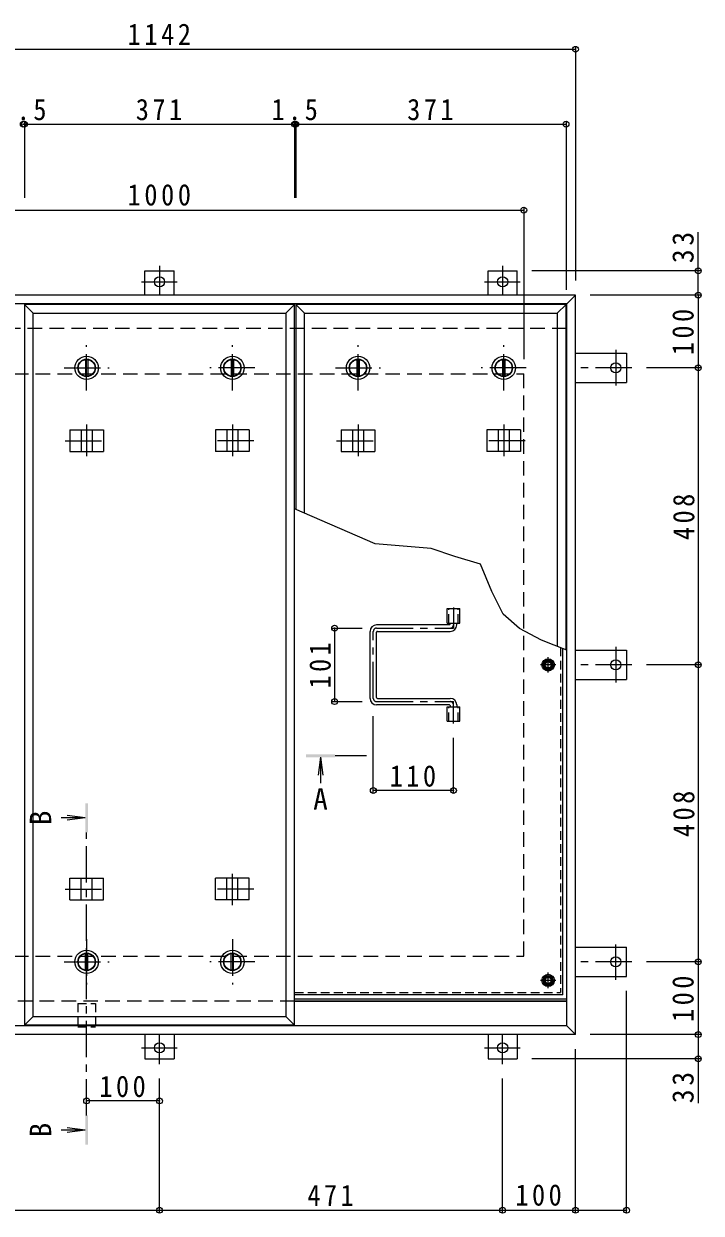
# Model space of a CAD drawing. Units: millimetres at full size, sheet at 1:10. Extents: x -2620 to 2719, y -1962 to 1752.
# Drawn here: x -1482 to -552, y -220 to 1414 of the extents above; entities that cross this region are included whole.
import ezdxf
from ezdxf.enums import TextEntityAlignment as Align

# ---------------------------------------------------------------- set-up
doc = ezdxf.new("R2010")
doc.units = ezdxf.units.MM
doc.header["$LTSCALE"] = 10
doc.header["$PDMODE"] = 32
doc.header["$PDSIZE"] = 8
for name, pattern in [('CHAIN1', [8, 5, -1, 1, -1]), ('DASHED1', [1.8, 1.2, -0.6]), ('DASHED2', [3, 2, -1])]:
    doc.linetypes.add(name, pattern=pattern)
for name, color, linetype, lineweight in [('0-1_躯体', 2, 'DASHED2', 9), ('0-2_仕上', 3, 'Continuous', 9), ('0-3_建具', 4, 'Continuous', 9), ('0-5_寸法', 7, 'DASHED1', 9), ('0-6_ハッチ', 6, 'Continuous', 9), ('0-7', 5, 'Continuous', 5), ('0-A', 3, 'CHAIN1', 9), ('0-B', 2, 'Continuous', 9), ('0-C', 2, 'Continuous', 9), ('0-E', 3, 'Continuous', 9), ('0-F', 7, 'Continuous', 9)]:
    doc.layers.add(name, color=color, linetype=linetype, lineweight=lineweight)
doc.styles.add('ＭＳ ゴシック', font='')
doc.styles.get('ＭＳ ゴシック').set_extended_font_data('MS Gothic')

msp = doc.modelspace()

# ---------------------------------------------------------------- linework, layer by layer
at = {"layer": '0-1_躯体'}
for p, q in [((-736.53, 995.44), (-1854.53, 995.44)), ((-1795.53, 933.44), (-795.53, 933.44)), ((-795.53, 133.44), (-795.53, 933.44)), ((-1795.53, 133.44), (-795.53, 133.44)), ((-1110.03, 71.44), (-1854.53, 71.44))]:
    msp.add_line(p, q, dxfattribs=at)
at = {"layer": '0-1_躯体', "linetype": 'Continuous'}
msp.add_line((-736.53, 71.44), (-1110.03, 71.44), dxfattribs=at)
at = {"layer": '0-2_仕上'}
for p, q in [((-1469.03, 1016.44), (-1481.03, 1028.44)), ((-1110.03, 1028.44), (-1481.03, 1028.44)), ((-1481.03, 1028.44), (-1481.03, 38.44)), ((-1469.03, 1016.44), (-1122.03, 1016.44)), ((-1469.03, 50.44), (-1469.03, 1016.44)), ((-1122.03, 1016.44), (-1110.03, 1028.44)), ((-1122.03, 1016.44), (-1122.03, 50.44)), ((-1110.03, 38.44), (-1110.03, 1028.44)), ((-1096.53, 1016.44), (-1108.53, 1028.44)), ((-737.53, 1028.44), (-1108.53, 1028.44)), ((-1108.53, 1028.44), (-1108.53, 747.2)), ((-1096.53, 741.96), (-1096.53, 1016.44)), ((-749.53, 1016.44), (-737.53, 1028.44)), ((-737.53, 554.21), (-737.53, 1028.44)), ((-900.68, 590.94), (-900.68, 610.94)), ((-900.68, 610.94), (-883.38, 610.94)), ((-883.38, 590.94), (-883.38, 610.94)), ((-900.68, 590.94), (-883.38, 590.94)), ((-900.68, 455.94), (-900.68, 475.94)), ((-900.68, 475.94), (-883.38, 475.94)), ((-883.38, 455.94), (-883.38, 475.94)), ((-900.68, 455.94), (-883.38, 455.94)), ((-1469.03, 50.44), (-1481.03, 38.44)), ((-1469.03, 50.44), (-1122.03, 50.44)), ((-1122.03, 50.44), (-1110.03, 38.44)), ((-1110.03, 38.44), (-1481.03, 38.44))]:
    msp.add_line(p, q, dxfattribs=at)
at = {"layer": '0-2_仕上', "linetype": 'DASHED1'}
for p, q in [((-898.38, 590.94), (-898.38, 610.94)), ((-885.68, 590.94), (-885.68, 610.94)), ((-898.38, 455.94), (-898.38, 475.94)), ((-885.68, 455.94), (-885.68, 475.94))]:
    msp.add_line(p, q, dxfattribs=at)
at = {"layer": '0-2_仕上', "color": 4, "linetype": 'CHAIN1'}
for p, q in [((-1011.53, 408.56), (-1054.53, 408.56)), ((-1395.53, -85.65), (-1395.53, 303.2))]:
    msp.add_line(p, q, dxfattribs=at)
at = {"layer": '0-2_仕上', "color": 4}
for p, q in [((-1074.53, 406.56), (-1077.8, 381.77)), ((-1074.53, 406.56), (-1074.53, 370.96)), ((-1074.53, 406.56), (-1071.27, 381.77)), ((-1397.53, 323.2), (-1430.3, 323.2)), ((-1397.53, 323.2), (-1422.32, 326.46)), ((-1397.53, 323.2), (-1422.32, 319.94)), ((-1397.53, -105.65), (-1430.3, -105.65)), ((-1397.53, -105.65), (-1422.32, -102.38)), ((-1397.53, -105.65), (-1422.32, -108.91))]:
    msp.add_line(p, q, dxfattribs=at)
at = {"layer": '0-2_仕上'}
msp.add_lwpolyline([(-1096.53, 1016.44), (-749.53, 1016.44), (-749.53, 558.86)], dxfattribs=at)
at = {"layer": '0-2_仕上', "color": 4}
for points in [[(-1094.53, 406.56), (-1094.53, 410.56), (-1054.53, 406.56), (-1054.53, 410.56)], [(-1393.53, 343.2), (-1397.53, 343.2), (-1393.53, 303.2), (-1397.53, 303.2)], [(-1397.53, -125.65), (-1393.53, -125.65), (-1397.53, -85.65), (-1393.53, -85.65)]]:
    msp.add_solid(points, dxfattribs=at)
at = {"layer": '0-3_建具', "color": 2}
for p, q in [((-724.53, 1041.44), (-1866.53, 1041.44)), ((-724.53, 25.44), (-724.53, 1041.44)), ((-736.53, 37.44), (-736.53, 1029.44)), ((-736.53, 71.44), (-1110.03, 71.44)), ((-736.53, 37.44), (-1854.53, 37.44)), ((-724.53, 25.44), (-736.53, 37.44)), ((-724.53, 25.44), (-1866.53, 25.44))]:
    msp.add_line(p, q, dxfattribs=at)
at = {"layer": '0-3_建具'}
for p, q in [((-1418.62, 856.44), (-1372.45, 856.44)), ((-1418.62, 856.44), (-1418.62, 826.44)), ((-1403.03, 856.44), (-1403.03, 826.44)), ((-1388.03, 856.44), (-1388.03, 826.44)), ((-1372.45, 856.44), (-1372.45, 826.44)), ((-1172.45, 856.44), (-1218.62, 856.44)), ((-1218.62, 856.44), (-1218.62, 826.44)), ((-1203.03, 856.44), (-1203.03, 826.44)), ((-1188.03, 856.44), (-1188.03, 826.44)), ((-1172.45, 856.44), (-1172.45, 826.44)), ((-1046.12, 856.44), (-999.95, 856.44)), ((-1046.12, 856.44), (-1046.12, 826.44)), ((-1030.53, 856.44), (-1030.53, 826.44)), ((-1015.53, 856.44), (-1015.53, 826.44)), ((-999.95, 856.44), (-999.95, 826.44)), ((-799.95, 856.44), (-846.12, 856.44)), ((-846.12, 856.44), (-846.12, 826.44)), ((-830.53, 856.44), (-830.53, 826.44)), ((-815.53, 856.44), (-815.53, 826.44)), ((-799.95, 856.44), (-799.95, 826.44)), ((-1418.62, 826.44), (-1372.45, 826.44)), ((-1172.45, 826.44), (-1218.62, 826.44)), ((-1046.12, 826.44), (-999.95, 826.44)), ((-799.95, 826.44), (-846.12, 826.44)), ((-1418.62, 210.44), (-1418.62, 240.44)), ((-1418.62, 240.44), (-1372.45, 240.44)), ((-1403.03, 210.44), (-1403.03, 240.44)), ((-1388.03, 210.44), (-1388.03, 240.44)), ((-1372.45, 210.44), (-1372.45, 240.44)), ((-1218.62, 210.44), (-1218.62, 240.44)), ((-1172.45, 240.44), (-1218.62, 240.44)), ((-1203.03, 210.44), (-1203.03, 240.44)), ((-1188.03, 210.44), (-1188.03, 240.44)), ((-1172.45, 210.44), (-1172.45, 240.44)), ((-1418.62, 210.44), (-1372.45, 210.44)), ((-1172.45, 210.44), (-1218.62, 210.44))]:
    msp.add_line(p, q, dxfattribs=at)
at = {"layer": '0-3_建具', "linetype": 'CHAIN1'}
for p, q in [((-1395.53, 863.56), (-1395.53, 820.32)), ((-1195.53, 863.56), (-1195.53, 820.32)), ((-1023.03, 863.56), (-1023.03, 820.32)), ((-823.03, 863.56), (-823.03, 820.32)), ((-1424.94, 841.44), (-1366.12, 841.44)), ((-1166.12, 841.44), (-1224.94, 841.44)), ((-1052.44, 841.44), (-993.62, 841.44)), ((-793.62, 841.44), (-852.44, 841.44)), ((-1195.53, 203.32), (-1195.53, 246.56)), ((-1424.94, 225.44), (-1366.12, 225.44)), ((-1166.12, 225.44), (-1224.94, 225.44))]:
    msp.add_line(p, q, dxfattribs=at)
at = {"layer": '0-3_建具', "color": 2}
msp.add_lwpolyline([(-724.53, 1041.44), (-736.53, 1029.44), (-1854.53, 1029.44)], dxfattribs=at)
at = {"layer": '0-5_寸法'}
for p, q in [((-1407.83, 68.24), (-1407.83, 36.24)), ((-1407.83, 68.24), (-1383.23, 68.24)), ((-1383.23, 68.24), (-1383.23, 36.24)), ((-1407.83, 36.24), (-1383.23, 36.24))]:
    msp.add_line(p, q, dxfattribs=at)
at = {"layer": '0-5_寸法', "linetype": 'Continuous'}
for points in [[(-855.05, 671.77), (-890.01, 682.46), (-922.57, 693.26), (-999.42, 699.5), (-1110.03, 747.86)], [(-736.53, 553.82), (-771.08, 567.2), (-801.31, 583.62), (-823.88, 602.86), (-839.23, 634.31), (-855.05, 671.77)]]:
    msp.add_lwpolyline(points, dxfattribs=at)
at = {"layer": '0-6_ハッチ', "linetype": 'CHAIN1'}
for p, q in [((-892.03, 612.32), (-892.03, 583.94)), ((-1002.03, 487.45), (-1002.03, 579.43)), ((-997.52, 583.94), (-892.03, 583.94)), ((-997.52, 482.94), (-892.03, 482.94)), ((-892.03, 453.05), (-892.03, 482.94))]:
    msp.add_line(p, q, dxfattribs=at)
at = {"layer": '0-6_ハッチ'}
for p, q in [((-897.53, 588.44), (-997.53, 588.44)), ((-896.53, 589.44), (-896.53, 590.94)), ((-887.53, 588.44), (-887.53, 590.94)), ((-1006.53, 487.44), (-1006.53, 579.44)), ((-997.53, 488.44), (-997.53, 578.44)), ((-996.53, 579.44), (-896.53, 579.44)), ((-897.53, 478.44), (-997.53, 478.44)), ((-996.53, 487.44), (-896.53, 487.44)), ((-896.53, 477.44), (-896.53, 475.94)), ((-887.53, 478.44), (-887.53, 475.94)), ((-1110.03, 74.44), (-736.53, 74.44)), ((-1110.03, 71.44), (-736.53, 71.44))]:
    msp.add_line(p, q, dxfattribs=at)
for centre, radius, start, end in [((-997.53, 579.44), 9, 90, 180), ((-897.53, 589.44), 1, 270, 0), ((-896.53, 588.44), 9, 270, 0), ((-996.53, 578.44), 1, 90, 180), ((-997.53, 487.44), 9, 180, 270), ((-996.53, 488.44), 1, 180, 270), ((-897.53, 477.44), 1, 0, 90), ((-896.53, 478.44), 9, 0, 90)]:
    msp.add_arc(centre, radius, start, end, dxfattribs=at)
at = {"layer": '0-6_ハッチ', "linetype": 'CHAIN1'}
for centre, radius, start, end in [((-896.53, 588.44), 4.5, 270.29569, 0), ((-997.52, 579.43), 4.51, 90, 180), ((-997.52, 487.45), 4.51, 180, 270), ((-896.53, 478.44), 4.5, 0, 89.70431)]:
    msp.add_arc(centre, radius, start, end, dxfattribs=at)
at = {"layer": '0-7'}
for centre, radius in [((-762.03, 533.44), 5), ((-762.03, 533.44), 4.19), ((-762.03, 99.94), 5), ((-762.03, 99.94), 4.19)]:
    msp.add_circle(centre, radius, dxfattribs=at)
at = {"layer": '0-A', "linetype": 'DASHED1'}
for p in [(-745.23, 557.19), (-1110.03, 83.14)]:
    msp.add_line(p, (-745.23, 83.14), dxfattribs=at)
at = {"layer": '0-A', "linetype": 'Continuous'}
for q in [(-742.03, 555.95), (-1110.03, 79.94)]:
    msp.add_line((-742.03, 79.94), q, dxfattribs=at)
at = {"layer": '0-A'}
for p, q in [((-762.03, 522.76), (-762.03, 544.12)), ((-751.35, 533.44), (-772.71, 533.44)), ((-751.35, 99.94), (-772.71, 99.94)), ((-762.03, 89.26), (-762.03, 110.62))]:
    msp.add_line(p, q, dxfattribs=at)
at = {"layer": '0-B'}
for p, q in [((-769.53, 533.44), (-765.78, 539.94)), ((-765.78, 539.94), (-758.29, 539.94)), ((-754.53, 533.44), (-758.29, 539.94)), ((-769.53, 533.44), (-765.78, 526.94)), ((-765.78, 526.94), (-758.29, 526.94)), ((-754.53, 533.44), (-758.29, 526.94)), ((-769.53, 99.94), (-765.78, 106.44)), ((-769.53, 99.94), (-765.78, 93.44)), ((-765.78, 106.44), (-758.29, 106.44)), ((-754.53, 99.94), (-758.29, 106.44)), ((-754.53, 99.94), (-758.29, 93.44)), ((-765.78, 93.44), (-758.29, 93.44))]:
    msp.add_line(p, q, dxfattribs=at)
for centre, radius in [((-762.03, 533.44), 8.5), ((-762.03, 533.44), 6.5), ((-762.03, 99.94), 8.5), ((-762.03, 99.94), 6.5)]:
    msp.add_circle(centre, radius, dxfattribs=at)
at = {"layer": '0-C', "linetype": 'CHAIN1'}
for p, q in [((-1395.53, 910.44), (-1395.53, 972.44)), ((-1195.53, 910.44), (-1195.53, 972.44)), ((-1023.03, 910.44), (-1023.03, 972.44)), ((-823.03, 910.44), (-823.03, 972.44)), ((-1426.53, 941.44), (-1364.53, 941.44)), ((-1164.53, 941.44), (-1226.53, 941.44)), ((-1054.03, 941.44), (-992.03, 941.44)), ((-792.03, 941.44), (-854.03, 941.44)), ((-1395.53, 156.44), (-1395.53, 94.44)), ((-1195.53, 156.44), (-1195.53, 94.44)), ((-1426.53, 125.44), (-1364.53, 125.44)), ((-1164.53, 125.44), (-1226.53, 125.44))]:
    msp.add_line(p, q, dxfattribs=at)
at = {"layer": '0-C'}
for p, q in [((-1397.03, 952.84), (-1397.03, 930.04)), ((-1394.03, 952.84), (-1394.03, 930.04)), ((-1197.03, 952.84), (-1197.03, 930.04)), ((-1194.03, 952.84), (-1194.03, 930.04)), ((-1024.53, 952.84), (-1024.53, 930.04)), ((-1021.53, 952.84), (-1021.53, 930.04)), ((-824.53, 952.84), (-824.53, 930.04)), ((-821.53, 952.84), (-821.53, 930.04)), ((-1397.03, 114.04), (-1397.03, 136.84)), ((-1394.03, 114.04), (-1394.03, 136.84)), ((-1197.03, 114.04), (-1197.03, 136.84)), ((-1194.03, 114.04), (-1194.03, 136.84))]:
    msp.add_line(p, q, dxfattribs=at)
for centre, radius in [((-1395.53, 941.44), 16), ((-1395.53, 941.44), 12), ((-1395.53, 941.44), 11.5), ((-1195.53, 941.44), 16), ((-1195.53, 941.44), 12), ((-1195.53, 941.44), 11.5), ((-1023.03, 941.44), 16), ((-1023.03, 941.44), 12), ((-1023.03, 941.44), 11.5), ((-823.03, 941.44), 16), ((-823.03, 941.44), 12), ((-823.03, 941.44), 11.5), ((-1395.53, 125.44), 16), ((-1395.53, 125.44), 12), ((-1395.53, 125.44), 11.5), ((-1195.53, 125.44), 16), ((-1195.53, 125.44), 12), ((-1195.53, 125.44), 11.5)]:
    msp.add_circle(centre, radius, dxfattribs=at)
at = {"layer": '0-E', "linetype": 'CHAIN1'}
for p, q in [((-1295.53, 1081.8), (-1295.53, 1041.64)), ((-824.53, 1081.8), (-824.53, 1041.64)), ((-1320.37, 1059.64), (-1271.49, 1059.64)), ((-849.37, 1059.64), (-800.49, 1059.64)), ((-669.33, 966.28), (-669.33, 917.39)), ((-647.17, 941.44), (-724.53, 941.44)), ((-669.33, 558.28), (-669.33, 509.39)), ((-647.17, 533.44), (-724.53, 533.44)), ((-669.33, 100.6), (-669.33, 149.49)), ((-647.17, 125.44), (-724.53, 125.44)), ((-1295.53, -14.92), (-1295.53, 25.24)), ((-824.53, -14.92), (-824.53, 25.24)), ((-1320.37, 7.24), (-1271.49, 7.24)), ((-849.37, 7.24), (-800.49, 7.24))]:
    msp.add_line(p, q, dxfattribs=at)
at = {"layer": '0-E'}
for p, q in [((-1315.53, 1074.64), (-1275.53, 1074.64)), ((-1315.53, 1041.44), (-1315.53, 1074.64)), ((-1275.53, 1041.44), (-1275.53, 1074.64)), ((-844.53, 1074.64), (-804.53, 1074.64)), ((-844.53, 1041.44), (-844.53, 1074.64)), ((-804.53, 1041.44), (-804.53, 1074.64)), ((-724.53, 961.44), (-654.33, 961.44)), ((-654.33, 961.44), (-654.33, 921.44)), ((-724.53, 921.44), (-654.33, 921.44)), ((-724.53, 553.44), (-654.33, 553.44)), ((-654.33, 553.44), (-654.33, 513.44)), ((-724.53, 513.44), (-654.33, 513.44)), ((-724.53, 145.44), (-654.33, 145.44)), ((-654.33, 105.44), (-654.33, 145.44)), ((-724.53, 105.44), (-654.33, 105.44)), ((-1315.53, 25.44), (-1315.53, -7.76)), ((-1275.53, 25.44), (-1275.53, -7.76)), ((-844.53, 25.44), (-844.53, -7.76)), ((-804.53, 25.44), (-804.53, -7.76)), ((-1315.53, -7.76), (-1275.53, -7.76)), ((-844.53, -7.76), (-804.53, -7.76))]:
    msp.add_line(p, q, dxfattribs=at)
for centre in [(-1295.53, 1059.64), (-824.53, 1059.64), (-669.33, 941.44), (-669.33, 533.44), (-669.33, 125.44), (-1295.53, 7.24), (-824.53, 7.24)]:
    msp.add_circle(centre, 7, dxfattribs=at)
at = {"layer": '0-F'}
for p, q in [((-1866.53, 1379.15), (-724.53, 1379.15)), ((-724.53, 1382.15), (-724.53, 1061.44)), ((-1482.53, 1276.36), (-1481.03, 1276.36)), ((-1481.03, 1279.36), (-1481.03, 1175)), ((-1481.03, 1276.36), (-1110.03, 1276.36)), ((-1110.03, 1279.36), (-1110.03, 1175)), ((-1110.03, 1276.36), (-1108.53, 1276.36)), ((-1108.53, 1279.36), (-1108.53, 1175)), ((-1108.53, 1276.36), (-737.53, 1276.36)), ((-737.53, 1279.36), (-737.53, 1048.44)), ((-795.53, 1161.16), (-795.53, 953.44)), ((-1795.53, 1158.16), (-795.53, 1158.16)), ((-556.01, 1074.64), (-556.01, 1127.8)), ((-553.01, 1074.64), (-784.53, 1074.64)), ((-556.01, 1041.44), (-556.01, 1074.64)), ((-553.01, 1041.44), (-704.53, 1041.44)), ((-556.01, 1041.44), (-556.01, 941.44)), ((-553.01, 941.44), (-627.17, 941.44)), ((-556.01, 941.44), (-556.01, 533.44)), ((-1058.17, 583.94), (-1017.52, 583.94)), ((-1055.17, 583.94), (-1055.17, 482.94)), ((-553.01, 533.44), (-627.17, 533.44)), ((-556.01, 533.44), (-556.01, 125.44)), ((-1058.17, 482.94), (-1017.52, 482.94)), ((-1002.03, 357.79), (-1002.03, 462.94)), ((-892.03, 357.79), (-892.03, 433.05)), ((-892.03, 360.79), (-1002.03, 360.79)), ((-553.01, 125.44), (-627.17, 125.44)), ((-556.01, 125.44), (-556.01, 25.44)), ((-654.33, -218.9), (-654.33, 85.44)), ((-553.01, 25.44), (-704.53, 25.44)), ((-556.01, 25.44), (-556.01, -7.76)), ((-724.53, -218.9), (-724.53, 5.44)), ((-553.01, -7.76), (-784.53, -7.76)), ((-556.01, -7.76), (-556.01, -68.77)), ((-1295.53, -218.9), (-1295.53, -34.92)), ((-824.53, -218.9), (-824.53, -34.92)), ((-1295.53, -65.68), (-1395.53, -65.68)), ((-1766.53, -215.9), (-1295.53, -215.9)), ((-1295.53, -215.9), (-824.53, -215.9)), ((-824.53, -215.9), (-724.53, -215.9)), ((-724.53, -215.9), (-654.33, -215.9))]:
    msp.add_line(p, q, dxfattribs=at)
for p in [(-724.53, 1379.15), (-1482.53, 1276.36), (-1481.03, 1276.36), (-1110.03, 1276.36), (-1108.53, 1276.36), (-737.53, 1276.36), (-795.53, 1158.16), (-556.01, 1074.64), (-556.01, 1041.44), (-556.01, 941.44), (-1055.17, 583.94), (-556.01, 533.44), (-1055.17, 482.94), (-1002.03, 360.79), (-892.03, 360.79), (-556.01, 125.44), (-556.01, 25.44), (-556.01, -7.76), (-1395.53, -65.68), (-1295.53, -65.68), (-1295.53, -215.9), (-824.53, -215.9), (-724.53, -215.9), (-654.33, -215.9)]:
    msp.add_point(p, dxfattribs=at)

# ---------------------------------------------------------------- texts
at = {"layer": '0-5_寸法', "color": 2, "style": 'ＭＳ ゴシック'}
msp.add_text('A', height=29.33, dxfattribs=at).set_placement((-1084.53, 325.86), align=Align.BOTTOM_LEFT)
for p in [(-1435.4, 313.2), (-1435.4, -115.65)]:
    msp.add_text('B', height=29.33, rotation=90, dxfattribs=at).set_placement(p, align=Align.BOTTOM_LEFT)
at = {"layer": '0-F', "color": 2, "char_height": 29.33, "attachment_point": 7, "style": 'ＭＳ ゴシック'}
for s, insert in [('\\T1.28;\\W0.9;1142', (-1339.28, 1385.15)), ('\\T1.27;\\W0.9;1.5', (-1514.28, 1281.36)), ('\\T1.27;\\W0.9;371', (-1328.03, 1281.36)), ('\\T1.27;\\W0.9;1.5', (-1141.78, 1281.36)), ('\\T1.27;\\W0.9;371', (-955.53, 1281.36)), ('\\T1.28;\\W0.9;1000', (-1339.28, 1164.16)), ('\\T1.27;\\W0.9;110', (-979.53, 365.79)), ('\\T1.27;\\W0.9;100', (-1378.03, -60.68)), ('\\T1.27;\\W0.9;471', (-1092.53, -209.9)), ('\\T1.27;\\W0.9;100', (-807.03, -209.9))]:
    msp.add_mtext(s, dxfattribs=dict(at, insert=insert))
at = {"layer": '0-F', "color": 2, "char_height": 29.33, "attachment_point": 7, "rotation": 90, "style": 'ＭＳ ゴシック'}
for s, insert in [('\\T1.27;\\W0.95;33', (-562.01, 1085.3)), ('\\T1.27;\\W0.9;100', (-562.01, 958.94)), ('\\T1.27;\\W0.9;408', (-561.01, 704.94)), ('\\T1.27;\\W0.9;101', (-1060.17, 500.94)), ('\\T1.27;\\W0.9;408', (-561.01, 296.94)), ('\\T1.27;\\W0.9;100', (-562.01, 42.94)), ('\\T1.27;\\W0.95;33', (-562.01, -68.77))]:
    msp.add_mtext(s, dxfattribs=dict(at, insert=insert))

doc.saveas('drawing.dxf')
